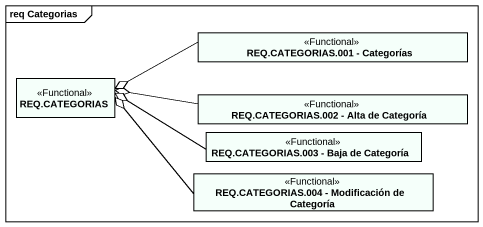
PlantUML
@startuml
mainframe req Categorias
hide circle
hide empty members
class "REQ.CATEGORIAS.001 - Categorías" as REQ_CATEGORIAS_001 <<Functional>> #F5FFFA
class "REQ.CATEGORIAS" as REQ_CATEGORIAS <<Functional>> #F5FFFA
class "REQ.CATEGORIAS.002 - Alta de Categoría" as REQ_CATEGORIAS_002_Alta_de <<Functional>> #F5FFFA
class "REQ.CATEGORIAS.003 - Baja de Categoría" as REQ_CATEGORIAS_003_Baja_de <<Functional>> #F5FFFA
class "REQ.CATEGORIAS.004 - Modificación de Categoría" as REQ_CATEGORIAS_004 <<Functional>> #F5FFFA
REQ_CATEGORIAS_001 -left-o REQ_CATEGORIAS
REQ_CATEGORIAS_002_Alta_de -left-o REQ_CATEGORIAS
REQ_CATEGORIAS_003_Baja_de -left-o REQ_CATEGORIAS
REQ_CATEGORIAS_004 -left-o REQ_CATEGORIAS
@enduml
